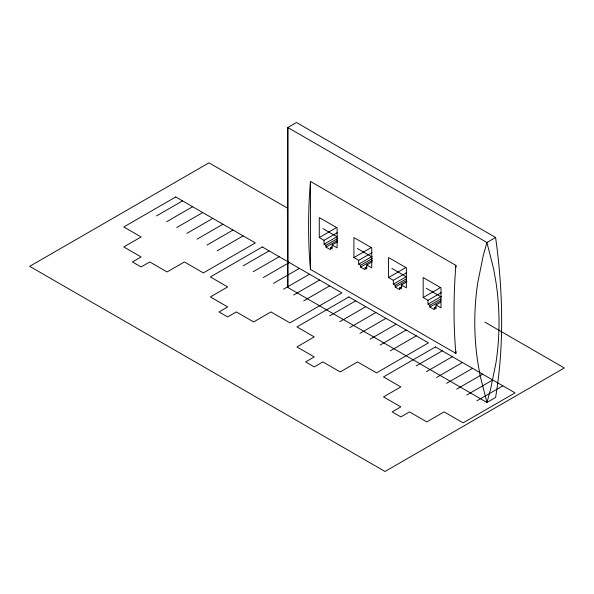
<?xml version="1.0" encoding="UTF-8"?>
<svg xmlns="http://www.w3.org/2000/svg" width="594" height="594" viewBox="0 0 594 594"><rect width="100%" height="100%" fill="white"/><g stroke="black" fill="none" stroke-linecap="round" stroke-linejoin="round"><path stroke-width="0.89" d="M287.815 287.474L287.852 252.903A398.411 1.225 89.9 0 0 287.852 172.616L287.815 127.517L296.473 122.52L495.596 237.481A563.996 325.623 60 0 1 495.596 397.438L486.939 402.435L287.815 287.474L287.786 242.411A401.388 1.233 89.9 0 1 287.786 162.125L287.815 127.517L486.939 242.486L493.644 269.008L495.99 282.336A401.388 327.732 0.4 0 1 495.997 362.622L490.622 389.219L486.939 402.435L480.19 375.913L477.821 362.578A398.411 325.304 0.4 0 1 477.821 282.298L483.234 255.702L486.939 242.486L495.596 237.481M455.902 267.255L455.902 265.399L310.454 181.43L310.113 185.469A563.996 325.623 -60 0 0 310.113 265.756L310.454 269.401L455.902 353.378L455.902 351.522M455.902 265.399L455.561 269.446A563.996 325.623 -60 0 0 455.561 349.725L455.902 353.378M156.549 215.889L182.521 200.891M166.647 221.718L192.619 206.719M176.752 227.547L202.725 212.555M186.85 233.383L212.823 218.384M196.948 239.211L222.921 224.22M207.054 245.047L233.026 230.049M217.152 250.876L243.124 235.877M243.124 265.867L269.097 250.876M253.23 271.703L279.202 256.705M337.771 238.476L325.965 245.292L325.965 247.104L330.442 249.688L330.442 247.884L332.135 248.856L332.135 244.98L337.11 247.854L337.11 227.858L319.275 217.567L319.275 237.555L336.59 227.561M319.275 237.555L324.057 240.325L337.444 232.596M263.328 277.532L289.3 262.541M324.057 240.325L324.057 244.193L337.444 236.471M325.965 247.104L337.771 240.288M332.135 244.98L337.644 241.803M330.442 247.884L332.016 246.97M273.426 283.368L299.398 268.369M283.531 289.196L309.504 274.198M372.401 258.472L360.595 265.288L360.595 267.092L365.072 269.683L365.072 267.872L366.765 268.852L366.765 264.976L371.74 267.849L371.74 247.854L353.905 237.555L353.905 257.551L371.22 247.557M293.629 295.025L319.602 280.034M353.905 257.551L358.694 260.313L372.074 252.591M358.694 260.313L358.694 264.189L372.074 256.467M360.595 267.092L372.401 260.276M303.727 300.861L329.7 285.863M366.765 264.976L372.275 261.798M365.072 267.872L366.647 266.966M406.244 278.92L395.225 285.283L395.225 287.088L399.703 289.672L399.703 287.867L401.396 288.84L401.396 284.972L406.37 287.845L406.37 267.849L388.535 257.551L388.535 277.547L405.851 267.552M329.7 315.852L355.672 300.861M388.535 277.547L393.325 280.309L406.704 272.587M393.325 280.309L393.325 284.184L406.704 276.455M395.225 287.088L406.244 280.724M401.396 284.972L406.905 281.786M339.805 321.688L365.778 306.69M399.703 287.867L402.064 286.508M349.903 327.517L375.876 312.526M360.001 333.353L385.974 318.354M440.874 298.916L429.856 305.279L429.856 307.083L434.333 309.667L434.333 307.863L436.026 308.835L436.026 304.967L441 307.833L441 287.845L423.166 277.547L423.166 297.542L440.481 287.541M423.166 297.542L427.955 300.304L441.335 292.582M427.955 300.304L427.955 304.18L441.335 296.451M370.107 339.181L396.079 324.183M429.856 307.083L440.874 300.72M436.026 304.967L440.748 302.235M434.333 307.863L435.907 306.957M380.205 345.01L406.177 330.019M390.303 350.846L416.275 335.848M416.275 365.837L442.248 350.846M426.381 371.673L452.353 356.675M436.479 377.502L462.451 362.503M446.577 383.33L472.549 368.339M456.682 389.167L482.655 374.168M466.78 394.995L492.753 380.004M476.878 400.831L502.851 385.833M287.585 208.212L208.977 162.83L29.7 266.335L385.023 471.48L564.3 367.976L484.897 322.126M322.876 228.586L337.31 236.924M357.365 248.5L371.799 256.838M391.854 268.414L406.289 276.745M426.344 288.328L440.778 296.658M324.057 244.193L325.965 245.292M358.694 264.189L360.595 265.288M393.325 284.184L395.225 285.283M427.955 304.18L429.856 305.279M310.454 181.43L310.454 269.401M175.735 196.97L123.79 226.96L141.105 236.961L123.79 246.956L141.105 256.95L132.447 261.954L141.105 266.951L149.762 261.954L167.077 271.948L184.392 261.954L203.371 272.913L255.316 242.916L175.735 196.97M262.31 246.956L210.365 276.945L227.68 286.939L210.365 296.941L227.68 306.935L219.023 311.932L227.68 316.936L236.338 311.932L253.653 321.933L270.968 311.932L289.946 322.891L341.892 292.901L262.31 246.956M348.886 296.941L296.941 326.93L314.256 336.924L296.941 346.926L314.256 356.92L305.598 361.917L314.256 366.914L322.913 361.917L340.228 371.918L357.543 361.917L376.522 372.876L428.467 342.887L348.886 296.941M435.461 346.926L383.516 376.915L400.831 386.909L383.516 396.911L400.831 406.905L392.174 411.902L400.831 416.899L409.489 411.902L426.804 421.903L444.119 411.902L463.105 422.861L515.05 392.872L435.461 346.926"/></g></svg>
